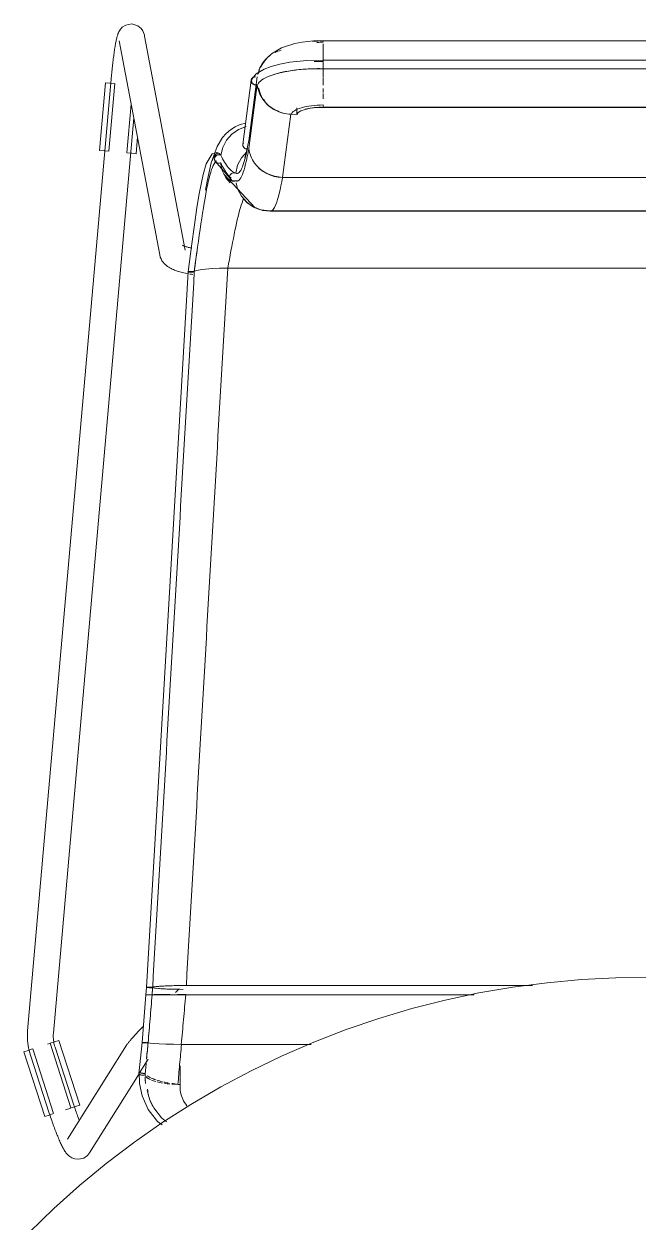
# Model space of a CAD drawing. Header units: millimetres. Extents: x 155927 to 295199, y -4084 to 97293.
# Drawn here: x 230003 to 230288, y 31394 to 31950 of the extents above; entities that cross this region are included whole.
import ezdxf

# ---------------------------------------------------------------- set-up
doc = ezdxf.new("R2010")
doc.units = ezdxf.units.MM
doc.header["$MEASUREMENT"] = 0
doc.layers.add('I-FURN', color=8, linetype='CONTINUOUS', lineweight=9)

msp = doc.modelspace()

# ---------------------------------------------------------------- linework, layer by layer
at = {"layer": 'I-FURN'}
for p, q in [((230047.22, 31946.25), (230047, 31945.78)), ((230047.52, 31946.81), (230047.22, 31946.25)), ((230048, 31947.51), (230047.52, 31946.81)), ((230048.85, 31948.42), (230048, 31947.51)), ((230050.51, 31949.46), (230048.85, 31948.42)), ((230053.27, 31949.95), (230050.51, 31949.46)), ((230056.02, 31949.11), (230053.27, 31949.95)), ((230056.02, 31949.11), (230057.6, 31947.79)), ((230057.6, 31947.79), (230058.34, 31946.71)), ((230058.34, 31946.71), (230058.72, 31945.91)), ((230045.66, 31940.52), (230045.56, 31939.99)), ((230045.75, 31941.03), (230045.66, 31940.52)), ((230045.85, 31941.53), (230045.75, 31941.03)), ((230045.94, 31942.01), (230045.85, 31941.53)), ((230046.04, 31942.47), (230045.94, 31942.01)), ((230046.14, 31942.91), (230046.04, 31942.47)), ((230046.24, 31943.34), (230046.14, 31942.91)), ((230046.34, 31943.75), (230046.24, 31943.34)), ((230046.45, 31944.15), (230046.34, 31943.75)), ((230046.56, 31944.55), (230046.45, 31944.15)), ((230046.69, 31944.94), (230046.56, 31944.55)), ((230046.83, 31945.35), (230046.69, 31944.94)), ((230047, 31945.78), (230046.83, 31945.35)), ((230047.37, 31942.12), (230066.18, 31842.83)), ((230058.72, 31945.91), (230058.93, 31945.29)), ((230058.93, 31945.29), (230059.07, 31944.77)), ((230059.07, 31944.77), (230059.16, 31944.35)), ((230077.97, 31845.06), (230059.16, 31944.35)), ((230122.69, 31938.89), (230128.84, 31940.92)), ((230128.84, 31940.92), (230132.33, 31941.57)), ((230132.33, 31941.57), (230137.54, 31942.09)), ((230137.54, 31942.09), (230142.06, 31942.17)), ((230142.06, 31942.17), (230142.06, 31942)), ((230436.91, 31942.17), (230142.06, 31942.17)), ((230142.06, 31941.87), (230142.06, 31942.15)), ((230142.06, 31938.92), (230142.06, 31940.68)), ((230044.84, 31935.11), (230044.75, 31934.44)), ((230044.93, 31935.77), (230044.84, 31935.11)), ((230045.02, 31936.42), (230044.93, 31935.77)), ((230045.11, 31937.06), (230045.02, 31936.42)), ((230045.2, 31937.68), (230045.11, 31937.06)), ((230045.29, 31938.28), (230045.2, 31937.68)), ((230045.38, 31938.87), (230045.29, 31938.28)), ((230045.47, 31939.43), (230045.38, 31938.87)), ((230045.56, 31939.99), (230045.47, 31939.43)), ((230115.99, 31934.19), (230117.97, 31936.02)), ((230117.97, 31936.02), (230122.69, 31938.89)), ((230142.06, 31936.07), (230142.06, 31938.65)), ((230142.06, 31935.91), (230142.06, 31932.89)), ((230142.06, 31932.89), (230142.06, 31935.9)), ((230044.18, 31929.42), (230044.11, 31928.68)), ((230044.26, 31930.16), (230044.18, 31929.42)), ((230044.34, 31930.9), (230044.26, 31930.16)), ((230044.42, 31931.62), (230044.34, 31930.9)), ((230044.5, 31932.34), (230044.42, 31931.62)), ((230044.58, 31933.05), (230044.5, 31932.34)), ((230044.67, 31933.75), (230044.58, 31933.05)), ((230044.75, 31934.44), (230044.67, 31933.75)), ((230112.99, 31929.85), (230114.32, 31932.12)), ((230114.32, 31932.12), (230115.99, 31934.19)), ((230114.69, 31929.04), (230117.86, 31930.24)), ((230117.86, 31930.24), (230121.9, 31931.32)), ((230121.9, 31931.32), (230126.61, 31932.18)), ((230126.61, 31932.18), (230134.5, 31932.98)), ((230134.5, 31932.98), (230142.06, 31933.13)), ((230436.91, 31933.13), (230142.06, 31933.13)), ((230142.06, 31929.17), (230142.06, 31933.13)), ((230142.06, 31933.13), (230142.06, 31933.06)), ((230142.06, 31933.06), (230142.06, 31932.86)), ((230142.06, 31932.86), (230142.06, 31932.56)), ((230142.06, 31932.56), (230142.06, 31932.17)), ((230142.06, 31932.17), (230142.06, 31931.72)), ((230142.06, 31931.72), (230142.06, 31931.22)), ((230142.06, 31931.22), (230142.06, 31930.72)), ((230142.06, 31930.72), (230142.06, 31930.25)), ((230142.06, 31930.25), (230142.06, 31929.83)), ((230142.06, 31929.83), (230142.06, 31929.5)), ((230142.06, 31929.5), (230142.06, 31929.28)), ((230043.89, 31926.27), (230004.94, 31482.95)), ((230043.9, 31926.43), (230043.89, 31926.27)), ((230043.97, 31927.18), (230043.9, 31926.43)), ((230044.04, 31927.93), (230043.97, 31927.18)), ((230044.11, 31928.68), (230044.04, 31927.93)), ((230104.75, 31894.08), (230108.61, 31923.86)), ((230107.6, 31895.72), (230111.45, 31925.42)), ((230108.97, 31924.36), (230110.86, 31926.74)), ((230110.68, 31919.45), (230111.3, 31924.23)), ((230110.86, 31926.74), (230114.69, 31929.04)), ((230117.9, 31926.09), (230117.39, 31925.9)), ((230120.73, 31926.97), (230117.9, 31926.09)), ((230124.23, 31927.77), (230120.73, 31926.97)), ((230129.66, 31928.6), (230124.23, 31927.77)), ((230135.65, 31929.08), (230129.66, 31928.6)), ((230142.06, 31929.17), (230135.65, 31929.08)), ((230142.06, 31929.28), (230142.06, 31929.17)), ((230142.06, 31929.2), (230142.06, 31925.38)), ((230142.06, 31925.38), (230142.06, 31929.2)), ((230142.06, 31929.17), (230436.91, 31929.17)), ((230142.06, 31921.63), (230142.06, 31925.19)), ((230038.31, 31891.25), (230041.07, 31922.66)), ((230041.07, 31922.66), (230043.11, 31922.48)), ((230042.54, 31890.88), (230045.3, 31922.29)), ((230043.11, 31922.48), (230045.18, 31922.3)), ((230107.58, 31892.18), (230111.43, 31921.88)), ((230142.06, 31918.16), (230142.06, 31920)), ((230052.98, 31912.74), (230050.99, 31890.14)), ((230142.06, 31915.18), (230142.06, 31917.64)), ((230123.13, 31878.8), (230126.99, 31908.08)), ((230126.99, 31908.08), (230129.71, 31908.01)), ((230129.71, 31911.02), (230129.71, 31908.01)), ((230129.71, 31908.01), (230130.35, 31908.87)), ((230130.35, 31908.87), (230131.7, 31909.66)), ((230131.7, 31909.66), (230133.68, 31910.33)), ((230133.68, 31910.33), (230136.17, 31910.84)), ((230136.17, 31910.84), (230139.03, 31911.16)), ((230139.03, 31911.16), (230142.06, 31911.27)), ((230436.91, 31911.33), (230142.06, 31911.33)), ((230142.06, 31911.27), (230436.91, 31911.27)), ((230016.89, 31481.9), (230054.19, 31906.4)), ((230101.19, 31902.25), (230099, 31900.87)), ((230103.56, 31903.27), (230101.19, 31902.25)), ((230106.21, 31902.42), (230102.69, 31901.02)), ((230106.07, 31903.93), (230103.56, 31903.27)), ((230055.22, 31889.77), (230055.92, 31897.66)), ((230095.28, 31897.22), (230092.78, 31893.11)), ((230097.02, 31899.19), (230095.28, 31897.22)), ((230099, 31900.87), (230097.02, 31899.19)), ((230099.61, 31898.85), (230097.13, 31896.02)), ((230102.69, 31901.02), (230099.61, 31898.85)), ((230106.35, 31890.21), (230107.73, 31896.51)), ((230040.36, 31891.07), (230038.31, 31891.25)), ((230042.42, 31890.89), (230040.36, 31891.07)), ((230092.78, 31893.11), (230090.11, 31885.48)), ((230095.39, 31892.7), (230094.49, 31889.07)), ((230097.13, 31896.02), (230095.39, 31892.7)), ((230106.6, 31890.68), (230104.09, 31887.81)), ((230104.81, 31894.32), (230104.74, 31893.85)), ((230104.74, 31893.85), (230104.81, 31893.38)), ((230104.99, 31894.76), (230104.81, 31894.32)), ((230104.81, 31893.38), (230105, 31892.94)), ((230105, 31892.94), (230105.29, 31892.56)), ((230105.29, 31892.56), (230105.67, 31892.26)), ((230105.67, 31892.26), (230106.13, 31892.06)), ((230106.13, 31892.06), (230106.62, 31891.98)), ((230106.62, 31891.98), (230107.11, 31892.02)), ((230053.18, 31889.95), (230051.11, 31890.13)), ((230055.22, 31889.77), (230053.18, 31889.95)), ((230086.3, 31880.12), (230087.71, 31885.12)), ((230087.71, 31885.12), (230090.48, 31889.76)), ((230090.11, 31885.48), (230088.21, 31876.96)), ((230090.48, 31889.76), (230092.67, 31890.29)), ((230091.61, 31887.37), (230091.69, 31887.85)), ((230091.68, 31887.85), (230091.61, 31887.37)), ((230091.67, 31886.88), (230091.61, 31887.37)), ((230091.61, 31887.37), (230091.67, 31886.88)), ((230091.85, 31886.42), (230091.67, 31886.88)), ((230091.67, 31886.88), (230091.85, 31886.42)), ((230091.88, 31888.3), (230091.68, 31887.85)), ((230091.69, 31887.85), (230091.88, 31888.3)), ((230091.81, 31886.51), (230099.93, 31877.09)), ((230091.96, 31886.24), (230091.83, 31886.45)), ((230092.14, 31886.02), (230091.85, 31886.42)), ((230091.85, 31886.42), (230092.14, 31886.02)), ((230091.88, 31888.3), (230092.18, 31888.7)), ((230092.18, 31888.7), (230091.88, 31888.3)), ((230092.52, 31885.7), (230092.14, 31886.02)), ((230092.14, 31886.02), (230092.52, 31885.7)), ((230092.57, 31889.01), (230092.18, 31888.7)), ((230092.18, 31888.7), (230092.57, 31889)), ((230092.97, 31885.49), (230092.52, 31885.7)), ((230092.52, 31885.7), (230092.97, 31885.49)), ((230092.57, 31889), (230093.02, 31889.2)), ((230093.02, 31889.2), (230092.57, 31889.01)), ((230092.67, 31890.29), (230093.58, 31889.99)), ((230093.46, 31885.4), (230092.97, 31885.49)), ((230092.97, 31885.49), (230093.46, 31885.4)), ((230093.52, 31889.28), (230093.02, 31889.2)), ((230093.02, 31889.2), (230093.52, 31889.27)), ((230093.96, 31885.43), (230093.46, 31885.4)), ((230093.46, 31885.4), (230093.96, 31885.43)), ((230094.01, 31889.23), (230093.52, 31889.28)), ((230093.52, 31889.27), (230094.02, 31889.23)), ((230094.43, 31885.58), (230093.96, 31885.43)), ((230093.96, 31885.43), (230094.43, 31885.58)), ((230094.49, 31889.07), (230094.01, 31889.23)), ((230094.02, 31889.23), (230094.49, 31889.07)), ((230095.23, 31881.97), (230094.43, 31885.58)), ((230094.43, 31885.58), (230095.22, 31881.97)), ((230104.09, 31887.81), (230102.34, 31884.41)), ((230105.6, 31887.78), (230106.35, 31890.21)), ((230110.21, 31885.41), (230112.7, 31882.67)), ((230084.5, 31871.1), (230086.3, 31880.12)), ((230095.22, 31881.97), (230096.86, 31878.64)), ((230096.87, 31878.65), (230095.23, 31881.97)), ((230095.92, 31880.32), (230110.52, 31864.62)), ((230098.67, 31879.44), (230098.6, 31878.95)), ((230098.61, 31878.95), (230098.67, 31879.44)), ((230098.67, 31879.44), (230098.86, 31879.9)), ((230098.86, 31879.9), (230098.67, 31879.44)), ((230098.86, 31879.9), (230099.15, 31880.3)), ((230099.15, 31880.3), (230098.86, 31879.9)), ((230099.53, 31880.62), (230099.15, 31880.3)), ((230099.15, 31880.3), (230099.54, 31880.61)), ((230099.98, 31880.82), (230099.53, 31880.62)), ((230099.54, 31880.61), (230099.99, 31880.82)), ((230099.99, 31880.82), (230100.48, 31880.9)), ((230100.48, 31880.9), (230099.98, 31880.82)), ((230100.48, 31880.9), (230100.98, 31880.86)), ((230100.97, 31880.86), (230100.48, 31880.9)), ((230100.77, 31880.98), (230101.2, 31880.8)), ((230101.44, 31880.7), (230100.97, 31880.86)), ((230100.98, 31880.86), (230101.45, 31880.7)), ((230102.34, 31884.41), (230101.44, 31880.7)), ((230112.7, 31882.67), (230115.82, 31880.59)), ((230115.82, 31880.59), (230119.36, 31879.28)), ((230088.21, 31876.96), (230087.48, 31872.9)), ((230096.86, 31878.64), (230098.8, 31876.25)), ((230098.82, 31876.24), (230096.87, 31878.65)), ((230098.6, 31878.95), (230098.67, 31878.46)), ((230098.67, 31878.46), (230098.61, 31878.95)), ((230098.86, 31877.99), (230098.67, 31878.46)), ((230098.67, 31878.46), (230098.86, 31877.99)), ((230099.15, 31877.59), (230098.86, 31877.99)), ((230098.86, 31877.99), (230099.15, 31877.59)), ((230099.54, 31877.28), (230099.15, 31877.59)), ((230099.15, 31877.59), (230099.53, 31877.28)), ((230099.53, 31877.28), (230099.98, 31877.07)), ((230099.99, 31877.08), (230099.54, 31877.28)), ((230099.63, 31877.22), (230102.51, 31877.18)), ((230099.98, 31877.07), (230100.48, 31876.99)), ((230100.48, 31876.99), (230099.99, 31877.08)), ((230100.98, 31877.03), (230100.48, 31876.99)), ((230100.48, 31876.99), (230100.97, 31877.03)), ((230100.97, 31877.03), (230101.44, 31877.19)), ((230101.45, 31877.2), (230100.98, 31877.03)), ((230101.58, 31876.26), (230102.34, 31873.48)), ((230119.36, 31879.28), (230123.13, 31878.8)), ((230455.84, 31878.8), (230123.13, 31878.8)), ((230123.13, 31878.8), (230455.84, 31878.8)), ((230083.46, 31864.79), (230084.5, 31871.1)), ((230104.09, 31870.09), (230102.34, 31873.48)), ((230102.34, 31873.48), (230104.09, 31870.08)), ((230106.6, 31867.22), (230104.09, 31870.09)), ((230104.09, 31870.08), (230106.6, 31867.21)), ((230082.28, 31856.77), (230083.46, 31864.79)), ((230109.74, 31865.05), (230106.6, 31867.22)), ((230106.6, 31867.21), (230109.73, 31865.04)), ((230109.42, 31865.22), (230113.89, 31863.49)), ((230109.73, 31865.04), (230113.3, 31863.67)), ((230113.31, 31863.68), (230109.74, 31865.05)), ((230110.52, 31864.62), (230112.44, 31863.92)), ((230113.3, 31863.67), (230117.1, 31863.2)), ((230117.1, 31863.2), (230113.31, 31863.68)), ((230113.89, 31863.49), (230117.63, 31863.05)), ((230461.88, 31863.2), (230117.1, 31863.2)), ((230117.1, 31863.2), (230461.88, 31863.2)), ((230117.63, 31863.05), (230422.43, 31863.05)), ((230080.93, 31846.84), (230082.28, 31856.77)), ((230076.75, 31847.29), (230076.77, 31847.28)), ((230076.77, 31847.28), (230076.85, 31847.23)), ((230076.85, 31847.23), (230076.93, 31847.19)), ((230076.93, 31847.19), (230077.09, 31847.11)), ((230077.09, 31847.11), (230077.28, 31847.03)), ((230077.28, 31847.03), (230077.51, 31846.93)), ((230077.51, 31846.93), (230077.78, 31846.83)), ((230077.78, 31846.83), (230078.09, 31846.72)), ((230078.09, 31846.72), (230078.42, 31846.61)), ((230078.42, 31846.61), (230078.79, 31846.51)), ((230078.79, 31846.51), (230079.18, 31846.4)), ((230079.18, 31846.4), (230079.6, 31846.29)), ((230079.37, 31834.98), (230080.93, 31846.84)), ((230079.6, 31846.29), (230080.05, 31846.19)), ((230080.05, 31846.19), (230080.52, 31846.09)), ((230080.52, 31846.09), (230081.01, 31845.99)), ((230066.18, 31842.83), (230066.44, 31841.84)), ((230066.44, 31841.84), (230066.8, 31840.95)), ((230066.8, 31840.95), (230067.24, 31840.16)), ((230079.37, 31834.98), (230060.08, 31503.07)), ((230067.24, 31840.16), (230067.72, 31839.47)), ((230067.72, 31839.47), (230068.23, 31838.87)), ((230068.23, 31838.87), (230068.75, 31838.35)), ((230068.75, 31838.35), (230069.28, 31837.9)), ((230069.28, 31837.9), (230069.82, 31837.5)), ((230069.82, 31837.5), (230070.35, 31837.14)), ((230070.35, 31837.14), (230070.89, 31836.82)), ((230070.89, 31836.82), (230071.43, 31836.53)), ((230071.43, 31836.53), (230071.98, 31836.25)), ((230071.98, 31836.25), (230072.54, 31836)), ((230072.54, 31836), (230073.11, 31835.77)), ((230073.11, 31835.77), (230073.69, 31835.55)), ((230073.69, 31835.55), (230074.28, 31835.34)), ((230074.28, 31835.34), (230074.89, 31835.15)), ((230074.89, 31835.15), (230075.5, 31834.96)), ((230075.5, 31834.96), (230076.13, 31834.79)), ((230079.45, 31835.04), (230079.37, 31834.98)), ((230079.37, 31834.98), (230079.44, 31835.04)), ((230079.37, 31834.98), (230079.44, 31834.93)), ((230079.43, 31834.93), (230079.37, 31834.98)), ((230079.62, 31834.88), (230079.43, 31834.93)), ((230079.44, 31835.04), (230079.63, 31835.09)), ((230079.44, 31834.93), (230079.62, 31834.88)), ((230079.64, 31835.09), (230079.45, 31835.04)), ((230079.63, 31835.09), (230079.93, 31835.13)), ((230079.94, 31835.13), (230079.64, 31835.09)), ((230079.93, 31835.13), (230080.32, 31835.16)), ((230080.32, 31835.16), (230079.94, 31835.13)), ((230080.78, 31835.18), (230080.32, 31835.16)), ((230080.32, 31835.16), (230080.77, 31835.18)), ((230080.77, 31835.18), (230081.27, 31835.19)), ((230081.27, 31835.19), (230080.78, 31835.18)), ((230081.77, 31835.19), (230081.27, 31835.19)), ((230081.27, 31835.19), (230081.77, 31835.19)), ((230082.24, 31835.17), (230081.77, 31835.19)), ((230081.77, 31835.19), (230082.24, 31835.17)), ((230082.24, 31835.17), (230083.14, 31835.57)), ((230083.14, 31835.57), (230082.24, 31835.17)), ((230083.14, 31835.57), (230084.88, 31835.94)), ((230084.89, 31835.94), (230083.14, 31835.57)), ((230084.89, 31835.94), (230087.35, 31836.25)), ((230087.38, 31836.25), (230084.89, 31835.94)), ((230087.38, 31836.25), (230090.44, 31836.49)), ((230090.48, 31836.49), (230087.38, 31836.25)), ((230090.48, 31836.49), (230093.96, 31836.64)), ((230094.02, 31836.64), (230090.48, 31836.49)), ((230094.02, 31836.64), (230097.71, 31836.7)), ((230097.79, 31836.7), (230094.02, 31836.64)), ((230481.19, 31836.7), (230097.79, 31836.7)), ((230097.79, 31836.7), (230481.19, 31836.7)), ((230076.13, 31834.79), (230076.78, 31834.63)), ((230076.78, 31834.63), (230077.43, 31834.48)), ((230077.43, 31834.48), (230078.1, 31834.33)), ((230078.1, 31834.33), (230078.78, 31834.2)), ((230078.78, 31834.2), (230079.48, 31834.07)), ((230079.62, 31834.88), (230079.91, 31834.83)), ((230079.91, 31834.83), (230079.62, 31834.88)), ((230079.91, 31834.83), (230080.29, 31834.8)), ((230080.29, 31834.8), (230079.91, 31834.83)), ((230080.18, 31833.96), (230080.9, 31833.85)), ((230080.29, 31834.8), (230080.74, 31834.78)), ((230080.74, 31834.78), (230080.29, 31834.8)), ((230080.74, 31834.78), (230081.23, 31834.77)), ((230081.23, 31834.77), (230080.74, 31834.78)), ((230080.9, 31833.85), (230081.62, 31833.75)), ((230081.23, 31834.77), (230081.73, 31834.77)), ((230081.73, 31834.77), (230081.23, 31834.77)), ((230277.81, 31507.49), (230261.83, 31506.71)), ((230293.81, 31507.64), (230277.81, 31507.49)), ((230059.81, 31499.71), (230060.08, 31503.07)), ((230060.15, 31503.1), (230060.08, 31503.07)), ((230060.08, 31503.07), (230060.15, 31503.04)), ((230060.34, 31503.13), (230060.15, 31503.1)), ((230060.15, 31503.04), (230060.34, 31503.02)), ((230060.63, 31503.15), (230060.34, 31503.13)), ((230060.34, 31503.02), (230060.63, 31503)), ((230061.01, 31503.17), (230060.63, 31503.15)), ((230060.63, 31503), (230061.02, 31502.98)), ((230061.46, 31503.18), (230061.01, 31503.17)), ((230061.02, 31502.98), (230061.47, 31502.97)), ((230061.95, 31503.18), (230061.46, 31503.18)), ((230061.47, 31502.97), (230061.96, 31502.96)), ((230062.45, 31503.18), (230061.95, 31503.18)), ((230061.96, 31502.96), (230062.46, 31502.96)), ((230062.92, 31503.17), (230062.45, 31503.18)), ((230062.46, 31502.96), (230062.92, 31502.97)), ((230063.81, 31503.38), (230062.92, 31503.17)), ((230062.92, 31502.97), (230063.83, 31502.76)), ((230065.56, 31503.58), (230063.81, 31503.38)), ((230063.83, 31502.76), (230065.58, 31502.57)), ((230068.06, 31503.74), (230065.56, 31503.58)), ((230065.58, 31502.57), (230068.07, 31502.41)), ((230071.19, 31503.86), (230068.06, 31503.74)), ((230068.07, 31502.41), (230071.19, 31502.29)), ((230074.75, 31503.94), (230071.19, 31503.86)), ((230071.19, 31502.29), (230074.74, 31502.21)), ((230075.05, 31502.33), (230073.57, 31500.8)), ((230074.74, 31502.21), (230077, 31502.18)), ((230078.54, 31503.97), (230074.75, 31503.94)), ((230239.11, 31503.97), (230078.54, 31503.97)), ((230078.54, 31503.97), (230239.11, 31503.97)), ((230230.03, 31503.22), (230214.26, 31500.52)), ((230245.89, 31505.28), (230230.03, 31503.22)), ((230261.83, 31506.71), (230245.89, 31505.28)), ((230059.81, 31499.71), (230057.98, 31477.51)), ((230059.81, 31499.71), (230059.88, 31499.72)), ((230059.87, 31499.72), (230059.81, 31499.71)), ((230059.88, 31499.71), (230059.81, 31499.71)), ((230059.81, 31499.71), (230059.87, 31499.71)), ((230060.36, 31499.71), (230060.06, 31499.71)), ((230060.06, 31499.71), (230060.35, 31499.71)), ((230060.35, 31499.71), (230060.74, 31499.71)), ((230060.36, 31499.72), (230060.75, 31499.72)), ((230060.74, 31499.72), (230060.36, 31499.72)), ((230060.74, 31499.71), (230060.36, 31499.71)), ((230061.19, 31499.72), (230060.74, 31499.72)), ((230061.19, 31499.71), (230060.74, 31499.71)), ((230060.74, 31499.71), (230061.19, 31499.71)), ((230060.75, 31499.72), (230061.2, 31499.72)), ((230061.68, 31499.72), (230061.19, 31499.72)), ((230061.68, 31499.71), (230061.19, 31499.71)), ((230061.19, 31499.71), (230061.68, 31499.71)), ((230061.2, 31499.72), (230061.69, 31499.72)), ((230062.18, 31499.72), (230061.68, 31499.72)), ((230062.18, 31499.71), (230061.68, 31499.71)), ((230061.68, 31499.71), (230062.17, 31499.71)), ((230061.69, 31499.72), (230062.18, 31499.72)), ((230062.17, 31499.71), (230062.65, 31499.71)), ((230062.18, 31499.72), (230062.65, 31499.72)), ((230062.65, 31499.72), (230062.18, 31499.72)), ((230062.65, 31499.71), (230062.18, 31499.71)), ((230063.54, 31499.69), (230062.65, 31499.71)), ((230062.65, 31499.71), (230063.53, 31499.69)), ((230063.53, 31499.69), (230065.28, 31499.68)), ((230065.28, 31499.68), (230063.54, 31499.69)), ((230063.55, 31499.74), (230065.3, 31499.75)), ((230065.3, 31499.75), (230063.55, 31499.74)), ((230067.78, 31499.67), (230065.28, 31499.68)), ((230065.28, 31499.68), (230067.78, 31499.67)), ((230065.3, 31499.75), (230067.8, 31499.76)), ((230067.8, 31499.76), (230065.3, 31499.75)), ((230067.78, 31499.67), (230070.92, 31499.66)), ((230070.92, 31499.66), (230067.79, 31499.67)), ((230067.8, 31499.76), (230070.93, 31499.77)), ((230070.92, 31499.77), (230067.8, 31499.76)), ((230074.48, 31499.65), (230070.92, 31499.66)), ((230070.92, 31499.66), (230074.48, 31499.65)), ((230074.48, 31499.78), (230078.26, 31499.78)), ((230078.26, 31499.78), (230074.48, 31499.78)), ((230074.48, 31499.65), (230078.27, 31499.65)), ((230078.27, 31499.65), (230074.49, 31499.65)), ((230212.01, 31499.65), (230078.27, 31499.65)), ((230078.27, 31499.65), (230212.01, 31499.65)), ((230198.61, 31497.2), (230183.1, 31493.26)), ((230214.26, 31500.52), (230198.61, 31497.2)), ((230183.1, 31493.26), (230167.77, 31488.69)), ((230058.01, 31484.55), (230058.45, 31485.02)), ((230167.77, 31488.69), (230152.63, 31483.52)), ((230004.86, 31481.81), (230004.83, 31480.67)), ((230004.83, 31480.67), (230004.84, 31479.53)), ((230004.84, 31479.53), (230004.9, 31478.39)), ((230004.94, 31482.95), (230004.86, 31481.81)), ((230016.83, 31480.55), (230016.84, 31481.21)), ((230016.84, 31479.88), (230016.83, 31480.55)), ((230016.84, 31481.21), (230016.89, 31481.87)), ((230016.87, 31479.22), (230016.84, 31479.88)), ((230016.89, 31481.87), (230016.89, 31481.9)), ((230052.99, 31479.07), (230053.26, 31479.37)), ((230053.26, 31479.37), (230053.55, 31479.7)), ((230053.55, 31479.7), (230053.85, 31480.03)), ((230053.85, 31480.03), (230054.17, 31480.38)), ((230054.17, 31480.38), (230054.5, 31480.75)), ((230054.5, 31480.75), (230054.84, 31481.13)), ((230054.84, 31481.13), (230055.2, 31481.52)), ((230055.2, 31481.52), (230055.57, 31481.92)), ((230055.57, 31481.92), (230055.95, 31482.33)), ((230055.95, 31482.33), (230056.34, 31482.76)), ((230056.34, 31482.76), (230056.74, 31483.19)), ((230056.74, 31483.19), (230057.15, 31483.64)), ((230057.15, 31483.64), (230057.58, 31484.09)), ((230057.58, 31484.09), (230058.01, 31484.55)), ((230152.63, 31483.52), (230137.71, 31477.75)), ((230003.22, 31473.27), (230005.18, 31473.9)), ((230004.9, 31478.39), (230005.01, 31477.25)), ((230005.01, 31477.25), (230005.16, 31476.12)), ((230005.16, 31476.12), (230005.35, 31474.99)), ((230005.18, 31473.9), (230007.15, 31474.53)), ((230005.35, 31474.99), (230005.59, 31473.87)), ((230005.59, 31473.87), (230005.88, 31472.77)), ((230016.95, 31444.56), (230007.27, 31474.57)), ((230014.07, 31476.77), (230015.24, 31477.14)), ((230015.34, 31477.18), (230025.02, 31447.17)), ((230015.45, 31477.21), (230017.43, 31477.85)), ((230016.93, 31478.56), (230016.87, 31479.22)), ((230017.02, 31477.91), (230016.93, 31478.56)), ((230017.14, 31477.26), (230017.02, 31477.91)), ((230017.28, 31476.61), (230017.14, 31477.26)), ((230017.44, 31475.97), (230017.28, 31476.61)), ((230017.43, 31477.85), (230019.38, 31478.48)), ((230017.64, 31475.33), (230017.44, 31475.97)), ((230026.35, 31448.52), (230017.64, 31475.33)), ((230029.07, 31448.48), (230019.38, 31478.48)), ((230050.73, 31476.25), (230023.43, 31432.66)), ((230050.73, 31476.25), (230050.95, 31476.57)), ((230050.95, 31476.57), (230051.13, 31476.83)), ((230051.13, 31476.83), (230051.3, 31477.06)), ((230051.3, 31477.06), (230051.48, 31477.28)), ((230051.48, 31477.28), (230051.66, 31477.5)), ((230051.66, 31477.5), (230051.85, 31477.73)), ((230051.85, 31477.73), (230052.05, 31477.97)), ((230052.05, 31477.97), (230052.26, 31478.23)), ((230052.26, 31478.23), (230052.49, 31478.49)), ((230052.49, 31478.49), (230052.73, 31478.77)), ((230052.73, 31478.77), (230052.99, 31479.07)), ((230057.98, 31477.51), (230056.56, 31463.02)), ((230058.04, 31477.54), (230057.98, 31477.51)), ((230057.98, 31477.51), (230058.05, 31477.54)), ((230058.05, 31477.49), (230057.98, 31477.51)), ((230057.98, 31477.51), (230058.05, 31477.49)), ((230058.23, 31477.56), (230058.04, 31477.54)), ((230058.05, 31477.54), (230058.23, 31477.56)), ((230058.05, 31477.49), (230058.24, 31477.46)), ((230058.52, 31477.58), (230058.23, 31477.56)), ((230058.23, 31477.56), (230058.53, 31477.58)), ((230058.24, 31477.46), (230058.53, 31477.44)), ((230058.54, 31477.44), (230058.24, 31477.46)), ((230058.91, 31477.6), (230058.52, 31477.58)), ((230058.53, 31477.58), (230058.91, 31477.6)), ((230058.53, 31477.44), (230058.92, 31477.42)), ((230058.92, 31477.42), (230058.54, 31477.44)), ((230059.36, 31477.61), (230058.91, 31477.6)), ((230058.91, 31477.6), (230059.36, 31477.61)), ((230058.92, 31477.42), (230059.37, 31477.41)), ((230059.38, 31477.41), (230058.92, 31477.42)), ((230059.85, 31477.62), (230059.36, 31477.61)), ((230059.36, 31477.61), (230059.85, 31477.62)), ((230059.37, 31477.41), (230059.86, 31477.41)), ((230059.87, 31477.41), (230059.38, 31477.41)), ((230059.86, 31477.41), (230060.36, 31477.41)), ((230060.36, 31477.41), (230059.87, 31477.41)), ((230060.82, 31477.61), (230060.35, 31477.61)), ((230060.35, 31477.61), (230060.82, 31477.61)), ((230060.36, 31477.41), (230060.83, 31477.42)), ((230060.83, 31477.42), (230060.36, 31477.41)), ((230061.72, 31477.23), (230060.83, 31477.42)), ((230060.83, 31477.42), (230061.72, 31477.23)), ((230063.44, 31477.05), (230061.72, 31477.23)), ((230061.72, 31477.23), (230063.46, 31477.05)), ((230065.89, 31476.9), (230063.45, 31477.05)), ((230063.46, 31477.05), (230065.94, 31476.9)), ((230068.97, 31476.78), (230065.93, 31476.9)), ((230065.94, 31476.9), (230069.03, 31476.78)), ((230072.47, 31476.71), (230069.03, 31476.78)), ((230069.03, 31476.78), (230072.47, 31476.71)), ((230072.57, 31476.71), (230076.33, 31476.68)), ((230076.21, 31476.68), (230072.57, 31476.71)), ((230076.33, 31476.68), (230136.45, 31476.68)), ((230136.45, 31476.68), (230076.33, 31476.68)), ((230137.71, 31477.75), (230123.03, 31471.38)), ((230012.91, 31443.26), (230003.22, 31473.27)), ((230005.88, 31472.77), (230006.21, 31471.67)), ((230006.21, 31471.67), (230006.22, 31471.63)), ((230006.22, 31471.63), (230014.94, 31444.82)), ((230056.86, 31463.43), (230060.9, 31469.88)), ((230123.03, 31471.38), (230108.62, 31464.43)), ((230033.59, 31426.29), (230056.63, 31463.06)), ((230056.77, 31458.45), (230056.68, 31463.92)), ((230075.62, 31466.64), (230075.62, 31456.89)), ((230108.62, 31464.43), (230094.49, 31456.92)), ((230057.98, 31452.81), (230056.77, 31458.45)), ((230075.68, 31458.13), (230074.63, 31458.13)), ((230060.88, 31446.49), (230057.98, 31452.81)), ((230094.49, 31456.92), (230080.68, 31448.84)), ((230022.45, 31446.34), (230024.93, 31447.14)), ((230027.11, 31447.84), (230025.14, 31447.21)), ((230026.46, 31448.19), (230026.35, 31448.52)), ((230026.68, 31447.5), (230026.46, 31448.19)), ((230026.91, 31446.81), (230026.68, 31447.5)), ((230027.15, 31446.13), (230026.91, 31446.81)), ((230029.07, 31448.48), (230027.11, 31447.84)), ((230027.38, 31445.45), (230027.15, 31446.13)), ((230065.22, 31440.96), (230060.88, 31446.49)), ((230063.46, 31447.2), (230061.55, 31450.89)), ((230066.96, 31442.63), (230063.46, 31447.2)), ((230080.68, 31448.84), (230067.21, 31440.22)), ((230014.86, 31443.89), (230012.91, 31443.26)), ((230016.84, 31444.53), (230014.86, 31443.89)), ((230015.08, 31444.36), (230014.94, 31444.82)), ((230015.33, 31443.62), (230015.08, 31444.36)), ((230015.58, 31442.88), (230015.33, 31443.62)), ((230015.82, 31442.15), (230015.58, 31442.88)), ((230016.08, 31441.42), (230015.82, 31442.15)), ((230016.33, 31440.7), (230016.08, 31441.42)), ((230016.58, 31439.98), (230016.33, 31440.7)), ((230027.61, 31444.78), (230027.38, 31445.45)), ((230027.85, 31444.11), (230027.61, 31444.78)), ((230028.09, 31443.45), (230027.85, 31444.11)), ((230028.32, 31442.81), (230028.09, 31443.45)), ((230028.56, 31442.17), (230028.32, 31442.81)), ((230028.79, 31441.55), (230028.56, 31442.17)), ((230067.27, 31439.32), (230065.22, 31440.96)), ((230069.3, 31440.67), (230066.96, 31442.63)), ((230016.84, 31439.28), (230016.58, 31439.98)), ((230017.09, 31438.58), (230016.84, 31439.28)), ((230017.34, 31437.89), (230017.09, 31438.58)), ((230017.6, 31437.21), (230017.34, 31437.89)), ((230017.85, 31436.55), (230017.6, 31437.21)), ((230018.11, 31435.89), (230017.85, 31436.55)), ((230018.36, 31435.25), (230018.11, 31435.89)), ((230018.61, 31434.63), (230018.36, 31435.25)), ((230067.21, 31440.22), (230054.09, 31431.06)), ((230018.86, 31434.02), (230018.61, 31434.63)), ((230019.11, 31433.42), (230018.86, 31434.02)), ((230019.35, 31432.84), (230019.11, 31433.42)), ((230019.59, 31432.28), (230019.35, 31432.84)), ((230019.83, 31431.74), (230019.59, 31432.28)), ((230020.07, 31431.21), (230019.83, 31431.74)), ((230020.31, 31430.7), (230020.07, 31431.21)), ((230020.54, 31430.21), (230020.31, 31430.7)), ((230020.77, 31429.73), (230020.54, 31430.21)), ((230021, 31429.28), (230020.77, 31429.73)), ((230054.09, 31431.06), (230041.34, 31421.39)), ((230021.23, 31428.84), (230021, 31429.28)), ((230021.46, 31428.41), (230021.23, 31428.84)), ((230021.69, 31428), (230021.46, 31428.41)), ((230021.92, 31427.6), (230021.69, 31428)), ((230022.17, 31427.21), (230021.92, 31427.6)), ((230022.42, 31426.82), (230022.17, 31427.21)), ((230022.7, 31426.43), (230022.42, 31426.82)), ((230023.01, 31426.03), (230022.7, 31426.43)), ((230023.38, 31425.6), (230023.01, 31426.03)), ((230023.85, 31425.14), (230023.38, 31425.6)), ((230024.47, 31424.62), (230023.85, 31425.14)), ((230025.39, 31424.05), (230024.47, 31424.62)), ((230026.77, 31423.53), (230025.39, 31424.05)), ((230030.97, 31423.94), (230028.74, 31423.36)), ((230032.7, 31425.17), (230030.97, 31423.94)), ((230032.7, 31425.17), (230033.59, 31426.29)), ((230028.74, 31423.36), (230026.77, 31423.53)), ((230041.34, 31421.39), (230029, 31411.22)), ((230029, 31411.22), (230017.07, 31400.56)), ((230017.07, 31400.56), (230005.57, 31389.43))]:
    msp.add_line(p, q, dxfattribs=at)
for centre, major_axis, ratio, start_param, end_param in [((230142.06, 31937.89), (-12.4, 0), 0.287441, 4.712389, 4.950404), ((230142.06, 31926.42), (0, -15.75), 0.000004, 5.8107, 5.99294), ((230106.7, 31893.85), (-1.96, 0), 0.955139, 5.775592, 8.064923), ((230123.26, 31893.87), (-15.78, 0), 0.955139, 0.112537, 0.354036), ((230123.26, 31893.87), (-15.78, 0), 0.955139, 0.354206, 0.595753), ((230123.26, 31893.87), (-15.78, 0), 0.955139, 0.595876, 1.562553)]:
    msp.add_ellipse(centre, major_axis=major_axis, ratio=ratio, start_param=start_param, end_param=end_param, dxfattribs=at)
for points in [[(230137.09, 31941.86), (230138.67, 31942.01), (230140.35, 31942.08), (230142.06, 31942.08)], [(230122.46, 31937.72), (230121.5, 31937.46), (230120.57, 31937.12), (230119.68, 31936.69)], [(230137.8, 31932.58), (230139.21, 31932.62), (230140.63, 31932.62), (230142.06, 31932.6)], [(230111.63, 31921.87), (230111.98, 31922.6), (230113.29, 31924), (230116.99, 31925.9), (230122.06, 31927.43), (230128.21, 31928.54), (230135.06, 31929.17), (230139.72, 31929.24), (230142.06, 31929.2)], [(230111.91, 31926.83), (230112.07, 31927.49), (230112.27, 31928.13), (230112.51, 31928.77)], [(230111.16, 31921.72), (230111.08, 31921.71), (230110.92, 31921.69), (230110.75, 31921.69), (230110.67, 31921.7)], [(230111.43, 31921.88), (230111.58, 31920.64), (230112.16, 31918.26), (230113.92, 31914.92), (230116.45, 31912.08), (230119.6, 31909.89), (230123.2, 31908.48), (230125.7, 31908.12), (230126.99, 31908.08)], [(230113.41, 31916.37), (230112.72, 31917.63), (230112.31, 31918.99), (230111.98, 31920.37)], [(230127.24, 31908.09), (230127.5, 31909.2), (230130.88, 31911.37), (230138.27, 31912.34), (230142.06, 31912.39)], [(230141.22, 31911.32), (230138.44, 31911.26), (230135.3, 31910.99), (230133.68, 31910.38)], [(230107.58, 31892.18), (230106.56, 31886.67), (230104.52, 31878.61), (230102.47, 31876.64), (230101.45, 31877.2)], [(230117.1, 31863.2), (230117.27, 31863.1), (230117.45, 31863.05), (230117.63, 31863.05)], [(230083.41, 31844.34), (230083.03, 31841.31), (230082.64, 31838.24), (230082.25, 31835.18)], [(230062.92, 31503.17), (230066.14, 31558.58), (230072.58, 31669.34), (230079.02, 31779.93), (230082.24, 31835.17)], [(230088.12, 31670.46), (230091.32, 31725.92), (230094.51, 31781.34), (230097.71, 31836.7)], [(230078.54, 31503.97), (230081.73, 31559.49), (230084.93, 31615.02), (230088.12, 31670.46)], [(230062.92, 31502.97), (230062.33, 31502.96), (230060.82, 31502.96), (230060.08, 31503.04), (230060.08, 31503.07)], [(230062.92, 31503.17), (230062.87, 31502.6), (230062.78, 31501.44), (230062.69, 31500.28), (230062.65, 31499.71)], [(230062.92, 31502.97), (230062.88, 31502.43), (230062.79, 31501.35), (230062.7, 31500.26), (230062.65, 31499.72)], [(230060.83, 31477.42), (230061.14, 31481.13), (230061.74, 31488.55), (230062.34, 31495.99), (230062.65, 31499.71)], [(230077.24, 31488.16), (230077.58, 31491.99), (230077.93, 31495.82), (230078.27, 31499.65)], [(230062.03, 31492.17), (230062.06, 31492.58), (230062.09, 31492.99), (230062.13, 31493.4)], [(230060.82, 31477.61), (230061.12, 31481.25), (230061.42, 31484.9), (230061.73, 31488.56)], [(230076.21, 31476.68), (230076.55, 31480.5), (230076.9, 31484.33), (230077.24, 31488.16)], [(230060.82, 31477.61), (230060.58, 31475.23), (230060.35, 31472.87), (230060.11, 31470.52)], [(230060.83, 31477.42), (230060.59, 31474.89), (230060.35, 31472.38), (230060.11, 31469.88)], [(230076.33, 31476.68), (230076.02, 31473.55), (230075.43, 31467.3), (230074.89, 31461.16), (230074.63, 31458.13)], [(230060.03, 31468.98), (230059.82, 31466.79), (230059.6, 31464.62), (230059.39, 31462.47)], [(230056.74, 31463.77), (230056.78, 31463.72), (230056.9, 31463.63), (230057.2, 31463.5), (230057.59, 31463.38), (230058.04, 31463.29), (230058.53, 31463.22), (230059.03, 31463.19), (230059.35, 31463.19), (230059.5, 31463.2)], [(230061.94, 31460.3), (230061.25, 31460.62), (230060.1, 31461.32), (230059.54, 31462.07), (230059.39, 31462.47)], [(230059.43, 31461.64), (230059.45, 31460.98), (230059.48, 31460.33), (230059.54, 31459.69)], [(230059.57, 31458.47), (230059.49, 31459.28), (230059.47, 31460.11), (230059.48, 31460.94)], [(230060.4, 31462.11), (230060.81, 31461.79), (230061.33, 31461.46), (230061.98, 31461.15)], [(230062.22, 31461.04), (230062.86, 31460.74), (230063.6, 31460.47), (230064.42, 31460.2)], [(230064.37, 31459.41), (230063.64, 31459.62), (230063.01, 31459.85), (230062.41, 31460.1)], [(230064.85, 31460.05), (230065.65, 31459.8), (230066.53, 31459.57), (230067.44, 31459.35)], [(230067.42, 31458.73), (230066.58, 31458.88), (230065.78, 31459.04), (230065.04, 31459.23)], [(230068.1, 31459.2), (230068.75, 31459.06), (230069.41, 31458.92), (230070.09, 31458.8)], [(230070.91, 31458.3), (230070.01, 31458.37), (230069.13, 31458.48), (230068.28, 31458.6)], [(230071.79, 31458.55), (230072.26, 31458.48), (230072.74, 31458.43), (230073.22, 31458.38)], [(230074.63, 31458.13), (230073.68, 31458.14), (230072.75, 31458.17), (230071.84, 31458.23)], [(230075.63, 31456.61), (230075.62, 31457.12), (230075.63, 31457.63), (230075.68, 31458.13)], [(230060.36, 31455.22), (230060.56, 31454.49), (230060.8, 31453.78), (230061.06, 31453.07)]]:
    msp.add_open_spline(points, degree=3, dxfattribs=at)
for points, knots in [([(230117.71, 31935.55), (230117.31, 31935.27), (230115.94, 31934.24), (230113.93, 31932.07), (230112.33, 31929.22), (230111.86, 31927.28), (230111.69, 31926.51)], [0.434972, 0.434972, 0.434972, 0.434972, 0.5, 0.6666667, 0.8333333, 0.9407177, 0.9407177, 0.9407177, 0.9407177]), ([(230110.57, 31925.46), (230110.43, 31925.47), (230110.21, 31925.45), (230109.92, 31925.38), (230109.65, 31925.28), (230109.33, 31925.1), (230109.01, 31924.81), (230108.78, 31924.45), (230108.65, 31924.1), (230108.6, 31923.79), (230108.59, 31923.52), (230108.63, 31923.25), (230108.7, 31923), (230108.81, 31922.75), (230109, 31922.44), (230109.33, 31922.12), (230109.73, 31921.88), (230110.08, 31921.76), (230110.45, 31921.69), (230110.9, 31921.7), (230111.25, 31921.8), (230111.43, 31921.88)], [0.1111111, 0.1111111, 0.1111111, 0.1111111, 0.1666667, 0.1944444, 0.2222222, 0.2777778, 0.3333333, 0.3888889, 0.4444444, 0.4791667, 0.5138889, 0.5486111, 0.5833333, 0.6180556, 0.6527778, 0.7222222, 0.7916667, 0.8263889, 0.8611111, 0.9305556, 1, 1, 1, 1]), ([(230110.18, 31921.79), (230110.06, 31921.83), (230109.83, 31921.92), (230109.42, 31922.2), (230108.96, 31922.75), (230108.71, 31923.62), (230108.94, 31924.4), (230109.33, 31924.91), (230109.71, 31925.21), (230110.17, 31925.4), (230110.5, 31925.44), (230110.67, 31925.45)], [-0.8125, -0.8125, -0.8125, -0.8125, -0.765625, -0.71875, -0.625, -0.5, -0.375, -0.3125, -0.25, -0.1875, -0.125, -0.125, -0.125, -0.125]), ([(230123.46, 31908.63), (230122.22, 31908.96), (230118.7, 31910.38), (230115.4, 31912.85), (230114.26, 31915)], [-0.8333333, -0.8333333, -0.8333333, -0.8333333, -0.6666667, -0.3333333, -0.3333333, -0.3333333, -0.3333333]), ([(230094.49, 31889.07), (230093.46, 31890.62), (230092.18, 31890.39), (230090.9, 31887.37), (230090.64, 31886.65)], [0, 0, 0, 0, 0.25, 0.3133981, 0.3133981, 0.3133981, 0.3133981]), ([(230106.89, 31892.08), (230106.1, 31888.37), (230104.28, 31881.88), (230102.47, 31880.15), (230101.45, 31880.7)], [0.1122148, 0.1122148, 0.1122148, 0.1122148, 0.5, 1, 1, 1, 1]), ([(230092.6, 31886.46), (230092.2, 31886.27), (230090.78, 31884.67), (230088.34, 31876.37), (230085.29, 31857.93), (230083.25, 31842.72), (230082.24, 31835.17)], [0.1500588, 0.1500588, 0.1500588, 0.1500588, 0.25, 0.5, 0.75, 1, 1, 1, 1]), ([(230099.32, 31878.45), (230098.86, 31878.85), (230097.23, 31880.52), (230095.6, 31883.17), (230094.43, 31885.58)], [0.303693, 0.303693, 0.303693, 0.303693, 0.5, 1, 1, 1, 1]), ([(230100.77, 31880.98), (230099.83, 31881.45), (230097.74, 31883.24), (230095.65, 31886.67), (230094.49, 31889.07)], [0.0974621, 0.0974621, 0.0974621, 0.0974621, 0.5, 1, 1, 1, 1]), ([(230117.63, 31863.05), (230118.46, 31863.05), (230120.29, 31865.43), (230122.13, 31873.07), (230123.13, 31878.8)], [0.0892846, 0.0892846, 0.0892846, 0.0892846, 0.5, 1, 1, 1, 1]), ([(230097.79, 31836.7), (230098.76, 31842.09), (230100.71, 31852.87), (230103.14, 31863.58), (230104.6, 31867.82), (230105.09, 31868.97)], [0, 0, 0, 0, 0.25, 0.5, 0.625, 0.625, 0.625, 0.625]), ([(230060.08, 31503.07), (230060.08, 31503.09), (230060.22, 31503.12), (230060.61, 31503.15), (230060.99, 31503.17), (230061.45, 31503.18), (230061.95, 31503.19), (230062.45, 31503.18), (230062.77, 31503.18), (230062.92, 31503.17)], [-0.498493, -0.498493, -0.498493, -0.498493, -0.375, -0.3125, -0.25, -0.1875, -0.125, -0.0625, 0, 0, 0, 0]), ([(230062.92, 31503.17), (230063.19, 31503.32), (230064.58, 31503.53), (230067.94, 31503.75), (230071.11, 31503.87), (230074.71, 31503.95), (230077.26, 31503.97), (230078.54, 31503.97)], [-1, -1, -1, -1, -0.666667, -0.5, -0.333333, -0.166667, 0, 0, 0, 0]), ([(230077, 31502.18), (230074.97, 31502.2), (230071.75, 31502.25), (230067.96, 31502.4), (230064.61, 31502.62), (230063.21, 31502.83), (230062.92, 31502.97)], [-0.9335619, -0.9335619, -0.9335619, -0.9335619, -0.6666667, -0.5, -0.3333333, 0, 0, 0, 0]), ([(230059.39, 31462.47), (230059.25, 31462.44), (230058.97, 31462.41), (230058.54, 31462.4), (230058.17, 31462.41), (230057.88, 31462.43), (230057.61, 31462.46), (230057.36, 31462.51), (230057.13, 31462.58), (230056.94, 31462.64), (230056.74, 31462.74), (230056.64, 31462.83), (230056.61, 31462.87)], [0, 0, 0, 0, 0.0555556, 0.1111111, 0.1666667, 0.1944444, 0.2222222, 0.2777778, 0.3055556, 0.3333333, 0.3888889, 0.4444444, 0.4444444, 0.4444444, 0.4444444]), ([(230078.79, 31448.24), (230078.02, 31449.14), (230076.09, 31452.14), (230075.46, 31455.75), (230075.68, 31458.13)], [0.5, 0.5, 0.5, 0.5, 0.6666667, 1, 1, 1, 1]), ([(230063.46, 31447.22), (230062.95, 31448.05), (230061.37, 31450.77), (230060.77, 31453.75), (230060.49, 31455.85)], [-0.4024189, -0.4024189, -0.4024189, -0.4024189, -0.3333333, -0.1789981, -0.1789981, -0.1789981, -0.1789981])]:
    msp.add_open_spline(points, degree=3, knots=knots, dxfattribs=at)

doc.saveas('drawing.dxf')
